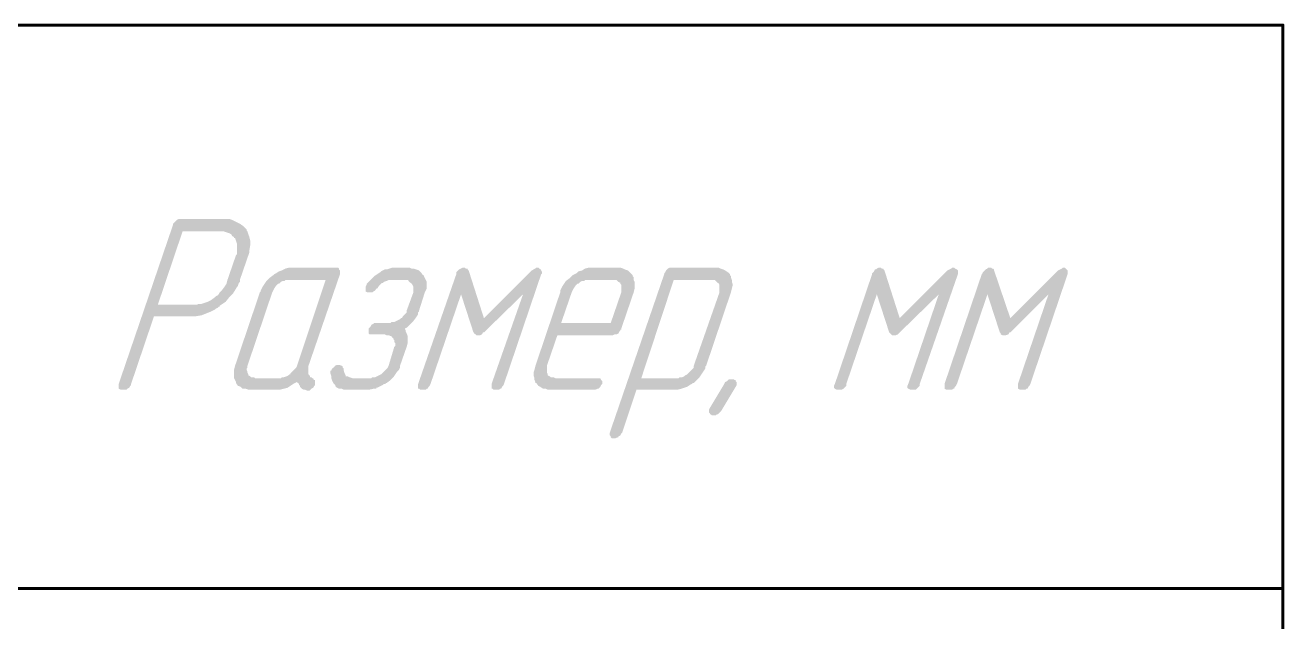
# Model space of a CAD drawing. Extents: x 346 to 4955, y 45 to 639.
# Drawn here: x 1548.9 to 1582.28, y 178.07 to 193.91 of the extents above; entities that cross this region are included whole.
import ezdxf

# ---------------------------------------------------------------- set-up
doc = ezdxf.new("R2010")
doc.units = 0
doc.header["$MEASUREMENT"] = 0
doc.layers.add('PDF _Геометрия', color=7, linetype='CONTINUOUS')
doc.layers.add('PDF _Сплошная заливка', color=7, linetype='CONTINUOUS')

msp = doc.modelspace()

# ---------------------------------------------------------------- hatches: boundary and pattern name
at = {"layer": 'PDF _Сплошная заливка', "transparency": 33554559}
h = msp.add_hatch(color=256, dxfattribs=at)
h.paths.add_polyline_path([(1554.067, 188.433), (1553.08, 188.433), (1552.422, 186.484), (1553.46, 186.484), (1553.51, 186.509), (1553.586, 186.509), (1553.662, 186.535), (1553.738, 186.56), (1553.839, 186.61), (1553.941, 186.686), (1553.941, 186.686), (1553.966, 186.712), (1554.017, 186.737), (1554.067, 186.813), (1554.118, 186.864), (1554.194, 186.965), (1554.244, 187.041), (1554.27, 187.142), (1554.497, 187.8), (1554.497, 187.8), (1554.523, 187.826), (1554.523, 187.902), (1554.523, 187.952), (1554.523, 188.028), (1554.523, 188.104), (1554.497, 188.18), (1554.472, 188.256), (1554.447, 188.256), (1554.447, 188.281), (1554.396, 188.307), (1554.371, 188.357), (1554.32, 188.383), (1554.244, 188.408), (1554.168, 188.433)], flags=0)
h.paths.add_polyline_path([(1554.244, 188.762), (1554.32, 188.762), (1554.396, 188.737), (1554.497, 188.686), (1554.599, 188.636), (1554.674, 188.585), (1554.725, 188.534), (1554.776, 188.484), (1554.776, 188.459), (1554.801, 188.433), (1554.826, 188.357), (1554.852, 188.281), (1554.877, 188.18), (1554.877, 188.079), (1554.852, 187.927), (1554.852, 187.876), (1554.826, 187.8), (1554.599, 187.142), (1554.599, 187.142), (1554.599, 187.117), (1554.599, 187.091), (1554.573, 187.066), (1554.548, 186.99), (1554.497, 186.914), (1554.421, 186.788), (1554.32, 186.686), (1554.219, 186.56), (1554.067, 186.459), (1554.067, 186.459), (1554.067, 186.433), (1554.042, 186.433), (1554.017, 186.408), (1553.966, 186.383), (1553.941, 186.357), (1553.839, 186.307), (1553.713, 186.256), (1553.586, 186.205), (1553.434, 186.18), (1553.358, 186.18), (1553.283, 186.18), (1552.321, 186.18), (1551.713, 184.383), (1551.713, 184.357), (1551.688, 184.332), (1551.663, 184.281), (1551.612, 184.256), (1551.612, 184.256), (1551.587, 184.231), (1551.536, 184.231), (1551.486, 184.231), (1551.486, 184.231), (1551.46, 184.231), (1551.435, 184.231), (1551.384, 184.256), (1551.384, 184.256), (1551.384, 184.281), (1551.384, 184.332), (1551.384, 184.383), (1552.827, 188.61), (1552.827, 188.61), (1552.827, 188.636), (1552.852, 188.661), (1552.878, 188.686), (1552.903, 188.712), (1552.928, 188.737), (1552.979, 188.762), (1553.03, 188.762), (1554.219, 188.762)], flags=0)
h = msp.add_hatch(color=256, dxfattribs=at)
h.paths.add_polyline_path([(1556.876, 187.142), (1555.864, 187.142), (1555.839, 187.142), (1555.813, 187.142), (1555.788, 187.117), (1555.737, 187.117), (1555.687, 187.091), (1555.636, 187.041), (1555.636, 187.041), (1555.611, 187.041), (1555.586, 187.016), (1555.56, 186.99), (1555.51, 186.914), (1555.484, 186.864), (1555.459, 186.813), (1554.801, 184.864), (1554.801, 184.864), (1554.801, 184.838), (1554.801, 184.813), (1554.776, 184.788), (1554.776, 184.762), (1554.801, 184.712), (1554.801, 184.686), (1554.826, 184.636), (1554.826, 184.636), (1554.826, 184.611), (1554.877, 184.585), (1554.902, 184.56), (1554.928, 184.56), (1554.978, 184.56), (1555.004, 184.535), (1555.687, 184.535), (1555.712, 184.56), (1555.763, 184.56), (1555.839, 184.585), (1555.889, 184.611), (1555.915, 184.636), (1555.94, 184.636), (1555.94, 184.661), (1555.965, 184.686), (1555.991, 184.712), (1556.066, 184.788), (1556.092, 184.813), (1556.117, 184.864)], flags=0)
h.paths.add_polyline_path([(1557.205, 187.471), (1557.231, 187.446), (1557.231, 187.421), (1557.256, 187.395), (1557.256, 187.37), (1557.256, 187.294), (1556.421, 184.864), (1556.421, 184.864), (1556.421, 184.838), (1556.421, 184.838), (1556.421, 184.813), (1556.421, 184.737), (1556.421, 184.661), (1556.421, 184.661), (1556.421, 184.636), (1556.446, 184.611), (1556.471, 184.56), (1556.497, 184.56), (1556.522, 184.535), (1556.547, 184.535), (1556.547, 184.509), (1556.573, 184.484), (1556.598, 184.484), (1556.598, 184.459), (1556.598, 184.408), (1556.598, 184.383), (1556.598, 184.357), (1556.573, 184.332), (1556.547, 184.281), (1556.497, 184.256), (1556.497, 184.256), (1556.471, 184.231), (1556.446, 184.205), (1556.395, 184.205), (1556.32, 184.231), (1556.32, 184.231), (1556.294, 184.231), (1556.244, 184.256), (1556.193, 184.307), (1556.193, 184.307), (1556.193, 184.332), (1556.168, 184.357), (1556.168, 184.383), (1556.142, 184.408), (1556.117, 184.433), (1556.117, 184.433), (1556.066, 184.408), (1556.016, 184.383), (1555.94, 184.332), (1555.864, 184.281), (1555.763, 184.256), (1555.661, 184.231), (1555.56, 184.231), (1554.852, 184.231), (1554.826, 184.231), (1554.75, 184.256), (1554.674, 184.256), (1554.624, 184.307), (1554.548, 184.332), (1554.497, 184.408), (1554.497, 184.408), (1554.497, 184.433), (1554.472, 184.484), (1554.447, 184.535), (1554.447, 184.611), (1554.447, 184.686), (1554.447, 184.762), (1554.472, 184.864), (1555.13, 186.813), (1555.155, 186.838), (1555.155, 186.864), (1555.181, 186.914), (1555.206, 186.965), (1555.257, 187.041), (1555.307, 187.117), (1555.383, 187.193), (1555.484, 187.269), (1555.484, 187.269), (1555.51, 187.294), (1555.56, 187.319), (1555.636, 187.37), (1555.712, 187.395), (1555.813, 187.446), (1555.915, 187.471), (1556.016, 187.471), (1557.18, 187.471)], flags=0)
for points in [[(1559.154, 187.446), (1559.205, 187.446), (1559.281, 187.421), (1559.356, 187.395), (1559.407, 187.345), (1559.458, 187.269), (1559.483, 187.269), (1559.483, 187.243), (1559.508, 187.193), (1559.534, 187.142), (1559.559, 187.091), (1559.559, 186.99), (1559.559, 186.914), (1559.508, 186.813), (1559.356, 186.332), (1559.356, 186.332), (1559.356, 186.307), (1559.331, 186.281), (1559.331, 186.231), (1559.281, 186.155), (1559.205, 186.054), (1559.205, 186.054), (1559.179, 186.028), (1559.179, 186.028), (1559.154, 186.003), (1559.103, 185.952), (1559.078, 185.927), (1559.027, 185.876), (1558.977, 185.851), (1558.977, 185.851), (1559.002, 185.8), (1559.002, 185.775), (1559.027, 185.724), (1559.053, 185.648), (1559.053, 185.547), (1559.053, 185.471), (1559.027, 185.37), (1558.85, 184.864), (1558.85, 184.864), (1558.85, 184.813), (1558.825, 184.762), (1558.774, 184.712), (1558.724, 184.636), (1558.673, 184.56), (1558.597, 184.484), (1558.496, 184.408), (1558.496, 184.408), (1558.471, 184.408), (1558.471, 184.383), (1558.42, 184.383), (1558.395, 184.357), (1558.344, 184.332), (1558.294, 184.307), (1558.243, 184.281), (1558.218, 184.281), (1558.218, 184.256), (1558.167, 184.256), (1558.142, 184.256), (1558.04, 184.231), (1557.964, 184.231), (1557.433, 184.231), (1557.408, 184.231), (1557.357, 184.231), (1557.307, 184.256), (1557.231, 184.256), (1557.18, 184.281), (1557.129, 184.332), (1557.129, 184.332), (1557.129, 184.357), (1557.104, 184.383), (1557.079, 184.408), (1557.053, 184.459), (1557.028, 184.535), (1557.028, 184.585), (1557.003, 184.661), (1557.003, 184.737), (1557.028, 184.737), (1557.028, 184.762), (1557.053, 184.788), (1557.104, 184.838), (1557.104, 184.838), (1557.104, 184.838), (1557.129, 184.864), (1557.18, 184.889), (1557.231, 184.889), (1557.256, 184.889), (1557.281, 184.864), (1557.307, 184.864), (1557.332, 184.838), (1557.332, 184.813), (1557.357, 184.788), (1557.357, 184.762), (1557.357, 184.762), (1557.357, 184.737), (1557.382, 184.661), (1557.408, 184.611), (1557.408, 184.585), (1557.458, 184.585), (1557.509, 184.56), (1557.585, 184.535), (1558.091, 184.535), (1558.116, 184.56), (1558.142, 184.56), (1558.192, 184.56), (1558.243, 184.585), (1558.294, 184.611), (1558.344, 184.636), (1558.344, 184.636), (1558.369, 184.661), (1558.395, 184.686), (1558.42, 184.712), (1558.496, 184.788), (1558.521, 184.813), (1558.547, 184.864), (1558.698, 185.37), (1558.698, 185.37), (1558.698, 185.37), (1558.724, 185.395), (1558.724, 185.446), (1558.724, 185.471), (1558.698, 185.497), (1558.698, 185.547), (1558.673, 185.573), (1558.673, 185.598), (1558.648, 185.598), (1558.648, 185.623), (1558.623, 185.648), (1558.547, 185.674), (1558.496, 185.674), (1558.445, 185.699), (1558.116, 185.699), (1558.091, 185.699), (1558.04, 185.699), (1558.015, 185.724), (1558.015, 185.75), (1558.015, 185.775), (1558.015, 185.8), (1558.015, 185.851), (1558.015, 185.851), (1558.04, 185.876), (1558.066, 185.902), (1558.091, 185.952), (1558.091, 185.952), (1558.142, 185.978), (1558.167, 186.003), (1558.243, 186.003), (1558.597, 186.003), (1558.623, 186.028), (1558.648, 186.028), (1558.698, 186.028), (1558.749, 186.054), (1558.8, 186.079), (1558.85, 186.104), (1558.85, 186.104), (1558.876, 186.129), (1558.901, 186.129), (1558.926, 186.18), (1558.977, 186.231), (1559.027, 186.281), (1559.027, 186.332), (1559.205, 186.813), (1559.205, 186.813), (1559.205, 186.838), (1559.205, 186.864), (1559.205, 186.889), (1559.205, 186.94), (1559.205, 186.965), (1559.179, 187.016), (1559.154, 187.041), (1559.154, 187.041), (1559.154, 187.066), (1559.129, 187.066), (1559.103, 187.091), (1559.078, 187.117), (1559.053, 187.142), (1559.002, 187.142), (1558.951, 187.142), (1558.597, 187.142), (1558.547, 187.142), (1558.496, 187.117), (1558.42, 187.091), (1558.42, 187.091), (1558.395, 187.066), (1558.369, 187.066), (1558.344, 187.041), (1558.294, 186.99), (1558.243, 186.914), (1558.218, 186.914), (1558.218, 186.914), (1558.192, 186.864), (1558.142, 186.838), (1558.116, 186.813), (1558.04, 186.813), (1558.04, 186.813), (1558.015, 186.813), (1557.99, 186.813), (1557.939, 186.838), (1557.939, 186.864), (1557.939, 186.889), (1557.939, 186.914), (1557.939, 186.965), (1557.964, 187.016), (1557.964, 187.041), (1557.99, 187.066), (1558.015, 187.091), (1558.066, 187.142), (1558.116, 187.193), (1558.167, 187.243), (1558.243, 187.294), (1558.319, 187.345), (1558.319, 187.345), (1558.344, 187.37), (1558.395, 187.395), (1558.445, 187.421), (1558.496, 187.421), (1558.572, 187.446), (1558.648, 187.471), (1558.724, 187.471), (1559.103, 187.471)], [(1562.52, 187.471), (1562.545, 187.446), (1562.571, 187.421), (1562.596, 187.421), (1562.596, 187.395), (1562.621, 187.345), (1562.621, 187.319), (1562.596, 187.294), (1561.609, 184.383), (1561.609, 184.383), (1561.584, 184.332), (1561.558, 184.307), (1561.533, 184.256), (1561.508, 184.256), (1561.482, 184.231), (1561.457, 184.231), (1561.406, 184.231), (1561.381, 184.231), (1561.381, 184.231), (1561.33, 184.231), (1561.305, 184.256), (1561.28, 184.256), (1561.28, 184.281), (1561.28, 184.332), (1561.28, 184.383), (1562.115, 186.762), (1561.077, 185.75), (1561.077, 185.75), (1561.052, 185.75), (1561.027, 185.699), (1560.976, 185.674), (1560.951, 185.674), (1560.9, 185.674), (1560.9, 185.674), (1560.875, 185.674), (1560.85, 185.699), (1560.824, 185.724), (1560.799, 185.75), (1560.47, 186.762), (1559.66, 184.383), (1559.66, 184.383), (1559.635, 184.332), (1559.61, 184.307), (1559.584, 184.256), (1559.559, 184.256), (1559.534, 184.231), (1559.508, 184.231), (1559.458, 184.231), (1559.432, 184.231), (1559.432, 184.231), (1559.382, 184.231), (1559.356, 184.256), (1559.331, 184.256), (1559.331, 184.281), (1559.331, 184.332), (1559.331, 184.383), (1560.343, 187.294), (1560.343, 187.319), (1560.343, 187.345), (1560.369, 187.37), (1560.419, 187.421), (1560.419, 187.421), (1560.419, 187.421), (1560.47, 187.446), (1560.521, 187.471), (1560.546, 187.471), (1560.571, 187.471), (1560.597, 187.446), (1560.622, 187.446), (1560.622, 187.446), (1560.647, 187.446), (1560.647, 187.421), (1560.672, 187.395), (1561.077, 186.129), (1562.343, 187.395), (1562.343, 187.395), (1562.343, 187.395), (1562.393, 187.421), (1562.444, 187.446), (1562.469, 187.471), (1562.495, 187.471)], [(1573.554, 187.471), (1573.579, 187.446), (1573.63, 187.421), (1573.63, 187.421), (1573.655, 187.395), (1573.655, 187.345), (1573.655, 187.319), (1573.655, 187.294), (1572.643, 184.383), (1572.643, 184.383), (1572.643, 184.332), (1572.618, 184.307), (1572.567, 184.256), (1572.567, 184.256), (1572.542, 184.231), (1572.491, 184.231), (1572.441, 184.231), (1572.441, 184.231), (1572.415, 184.231), (1572.39, 184.231), (1572.339, 184.256), (1572.339, 184.256), (1572.314, 184.281), (1572.314, 184.332), (1572.339, 184.383), (1573.149, 186.762), (1572.112, 185.75), (1572.112, 185.75), (1572.112, 185.75), (1572.061, 185.699), (1572.01, 185.674), (1571.985, 185.674), (1571.96, 185.674), (1571.934, 185.674), (1571.909, 185.674), (1571.884, 185.699), (1571.859, 185.724), (1571.833, 185.75), (1571.504, 186.762), (1570.694, 184.383), (1570.694, 184.383), (1570.694, 184.332), (1570.669, 184.307), (1570.618, 184.256), (1570.618, 184.256), (1570.568, 184.231), (1570.542, 184.231), (1570.492, 184.231), (1570.492, 184.231), (1570.467, 184.231), (1570.441, 184.231), (1570.391, 184.256), (1570.391, 184.256), (1570.365, 184.281), (1570.365, 184.332), (1570.391, 184.383), (1571.378, 187.294), (1571.378, 187.319), (1571.403, 187.345), (1571.428, 187.37), (1571.454, 187.421), (1571.454, 187.421), (1571.479, 187.421), (1571.504, 187.446), (1571.555, 187.471), (1571.605, 187.471), (1571.605, 187.471), (1571.631, 187.446), (1571.656, 187.446), (1571.656, 187.446), (1571.681, 187.446), (1571.681, 187.421), (1571.707, 187.395), (1572.112, 186.129), (1573.377, 187.395), (1573.377, 187.395), (1573.377, 187.395), (1573.428, 187.421), (1573.478, 187.446), (1573.504, 187.471), (1573.554, 187.471)], [(1576.49, 187.471), (1576.515, 187.446), (1576.54, 187.421), (1576.54, 187.421), (1576.566, 187.395), (1576.566, 187.345), (1576.566, 187.319), (1576.566, 187.294), (1575.579, 184.383), (1575.579, 184.383), (1575.553, 184.332), (1575.528, 184.307), (1575.503, 184.256), (1575.478, 184.256), (1575.452, 184.231), (1575.427, 184.231), (1575.376, 184.231), (1575.351, 184.231), (1575.326, 184.231), (1575.3, 184.231), (1575.25, 184.256), (1575.25, 184.256), (1575.25, 184.281), (1575.25, 184.332), (1575.25, 184.383), (1576.06, 186.762), (1575.047, 185.75), (1575.047, 185.75), (1575.022, 185.75), (1574.997, 185.699), (1574.921, 185.674), (1574.895, 185.674), (1574.87, 185.674), (1574.87, 185.674), (1574.845, 185.674), (1574.794, 185.699), (1574.794, 185.724), (1574.769, 185.75), (1574.44, 186.762), (1573.63, 184.383), (1573.63, 184.383), (1573.605, 184.332), (1573.579, 184.307), (1573.554, 184.256), (1573.529, 184.256), (1573.504, 184.231), (1573.478, 184.231), (1573.402, 184.231), (1573.402, 184.231), (1573.377, 184.231), (1573.352, 184.231), (1573.301, 184.256), (1573.301, 184.256), (1573.301, 184.281), (1573.301, 184.332), (1573.301, 184.383), (1574.288, 187.294), (1574.313, 187.319), (1574.313, 187.345), (1574.339, 187.37), (1574.389, 187.421), (1574.389, 187.421), (1574.389, 187.421), (1574.44, 187.446), (1574.465, 187.471), (1574.516, 187.471), (1574.541, 187.471), (1574.566, 187.446), (1574.592, 187.446), (1574.592, 187.446), (1574.592, 187.446), (1574.617, 187.421), (1574.617, 187.395), (1575.047, 186.129), (1576.313, 187.395), (1576.313, 187.395), (1576.313, 187.395), (1576.363, 187.421), (1576.414, 187.446), (1576.439, 187.471), (1576.465, 187.471), (1576.465, 187.471)], [(1567.708, 184.509), (1567.733, 184.484), (1567.759, 184.484), (1567.759, 184.459), (1567.784, 184.433), (1567.784, 184.383), (1567.784, 184.357), (1567.784, 184.357), (1567.784, 184.357), (1567.759, 184.307), (1567.379, 183.674), (1567.328, 183.623), (1567.303, 183.598), (1567.278, 183.573), (1567.252, 183.573), (1567.227, 183.547), (1567.202, 183.547), (1567.177, 183.547), (1567.177, 183.547), (1567.126, 183.547), (1567.101, 183.573), (1567.075, 183.573), (1567.075, 183.598), (1567.05, 183.623), (1567.05, 183.674), (1567.05, 183.699), (1567.05, 183.699), (1567.075, 183.75), (1567.455, 184.383), (1567.48, 184.433), (1567.531, 184.459), (1567.556, 184.484), (1567.556, 184.484), (1567.582, 184.509), (1567.632, 184.509), (1567.657, 184.509), (1567.657, 184.509)]]:
    msp.add_hatch(color=256, dxfattribs=at).paths.add_polyline_path(points)
h = msp.add_hatch(color=256, dxfattribs=at)
h.paths.add_polyline_path([(1564.494, 187.142), (1563.836, 187.142), (1563.811, 187.142), (1563.76, 187.142), (1563.735, 187.117), (1563.684, 187.117), (1563.633, 187.091), (1563.583, 187.041), (1563.583, 187.041), (1563.558, 187.041), (1563.532, 187.016), (1563.507, 186.99), (1563.456, 186.914), (1563.431, 186.864), (1563.406, 186.813), (1563.127, 186.003), (1564.443, 186.003), (1564.722, 186.813), (1564.722, 186.813), (1564.722, 186.838), (1564.722, 186.864), (1564.722, 186.889), (1564.722, 186.94), (1564.722, 186.965), (1564.722, 187.016), (1564.696, 187.041), (1564.696, 187.066), (1564.696, 187.066), (1564.646, 187.091), (1564.621, 187.117), (1564.595, 187.142), (1564.545, 187.142)], flags=0)
h.paths.add_polyline_path([(1564.696, 187.471), (1564.772, 187.446), (1564.823, 187.421), (1564.899, 187.395), (1564.949, 187.345), (1565, 187.294), (1565.025, 187.269), (1565.025, 187.243), (1565.051, 187.218), (1565.051, 187.142), (1565.076, 187.091), (1565.076, 187.016), (1565.076, 186.914), (1565.051, 186.813), (1564.722, 185.851), (1564.722, 185.826), (1564.696, 185.826), (1564.696, 185.8), (1564.671, 185.775), (1564.646, 185.724), (1564.595, 185.699), (1564.545, 185.699), (1564.494, 185.674), (1563.026, 185.674), (1562.748, 184.864), (1562.748, 184.864), (1562.748, 184.838), (1562.748, 184.813), (1562.748, 184.788), (1562.748, 184.762), (1562.748, 184.712), (1562.748, 184.686), (1562.773, 184.636), (1562.773, 184.636), (1562.773, 184.611), (1562.824, 184.585), (1562.849, 184.56), (1562.874, 184.56), (1562.925, 184.56), (1562.975, 184.535), (1564.114, 184.535), (1564.14, 184.535), (1564.165, 184.535), (1564.19, 184.484), (1564.19, 184.484), (1564.215, 184.459), (1564.215, 184.433), (1564.215, 184.383), (1564.215, 184.383), (1564.19, 184.357), (1564.165, 184.307), (1564.14, 184.281), (1564.114, 184.256), (1564.089, 184.256), (1564.038, 184.231), (1563.988, 184.231), (1562.824, 184.231), (1562.773, 184.231), (1562.722, 184.256), (1562.646, 184.256), (1562.571, 184.307), (1562.52, 184.332), (1562.469, 184.408), (1562.444, 184.408), (1562.444, 184.433), (1562.419, 184.484), (1562.419, 184.535), (1562.393, 184.611), (1562.393, 184.686), (1562.419, 184.762), (1562.444, 184.864), (1563.102, 186.813), (1563.102, 186.838), (1563.102, 186.864), (1563.127, 186.914), (1563.153, 186.965), (1563.203, 187.041), (1563.254, 187.117), (1563.355, 187.193), (1563.431, 187.269), (1563.431, 187.269), (1563.482, 187.294), (1563.532, 187.319), (1563.583, 187.37), (1563.684, 187.395), (1563.76, 187.446), (1563.861, 187.471), (1563.962, 187.471), (1564.671, 187.471)], flags=0)
h = msp.add_hatch(color=256, dxfattribs=at)
h.paths.add_polyline_path([(1567.101, 187.142), (1566.114, 187.142), (1565.253, 184.535), (1566.24, 184.535), (1566.265, 184.56), (1566.291, 184.56), (1566.341, 184.56), (1566.392, 184.585), (1566.417, 184.611), (1566.468, 184.636), (1566.468, 184.636), (1566.493, 184.661), (1566.519, 184.686), (1566.544, 184.712), (1566.62, 184.788), (1566.645, 184.813), (1566.645, 184.864), (1567.328, 186.813), (1567.328, 186.838), (1567.328, 186.838), (1567.328, 186.864), (1567.328, 186.914), (1567.328, 186.94), (1567.328, 186.965), (1567.328, 187.016), (1567.303, 187.041), (1567.303, 187.066), (1567.278, 187.066), (1567.252, 187.091), (1567.227, 187.117), (1567.202, 187.142), (1567.151, 187.142)], flags=0)
h.paths.add_polyline_path([(1567.303, 187.471), (1567.354, 187.446), (1567.43, 187.421), (1567.48, 187.395), (1567.556, 187.345), (1567.607, 187.294), (1567.607, 187.269), (1567.632, 187.243), (1567.632, 187.218), (1567.657, 187.142), (1567.657, 187.091), (1567.683, 187.016), (1567.657, 186.914), (1567.632, 186.813), (1566.974, 184.864), (1566.974, 184.864), (1566.949, 184.838), (1566.949, 184.788), (1566.898, 184.712), (1566.848, 184.636), (1566.797, 184.56), (1566.721, 184.484), (1566.645, 184.408), (1566.62, 184.408), (1566.595, 184.383), (1566.544, 184.357), (1566.468, 184.307), (1566.392, 184.281), (1566.316, 184.256), (1566.215, 184.231), (1566.114, 184.231), (1565.127, 184.231), (1564.747, 183.092), (1564.747, 183.092), (1564.722, 183.066), (1564.696, 183.016), (1564.646, 182.99), (1564.646, 182.965), (1564.621, 182.965), (1564.57, 182.94), (1564.519, 182.94), (1564.519, 182.94), (1564.494, 182.94), (1564.469, 182.94), (1564.443, 182.965), (1564.443, 182.99), (1564.418, 183.016), (1564.418, 183.041), (1564.418, 183.092), (1565.861, 187.294), (1565.861, 187.319), (1565.861, 187.319), (1565.886, 187.345), (1565.911, 187.395), (1565.936, 187.421), (1565.962, 187.446), (1566.012, 187.471), (1566.063, 187.471), (1567.252, 187.471)], flags=0)

# ---------------------------------------------------------------- linework, layer by layer
at = {"layer": 'PDF _Геометрия', "lineweight": 60}
msp.add_lwpolyline([(1582.28, 66.83), (1515.523, 66.83), (1515.523, 193.906), (1582.28, 193.906)], close=True, dxfattribs=at)
msp.add_lwpolyline([(1515.523, 178.956), (1582.28, 178.956)], dxfattribs=at)

doc.saveas('drawing.dxf')
